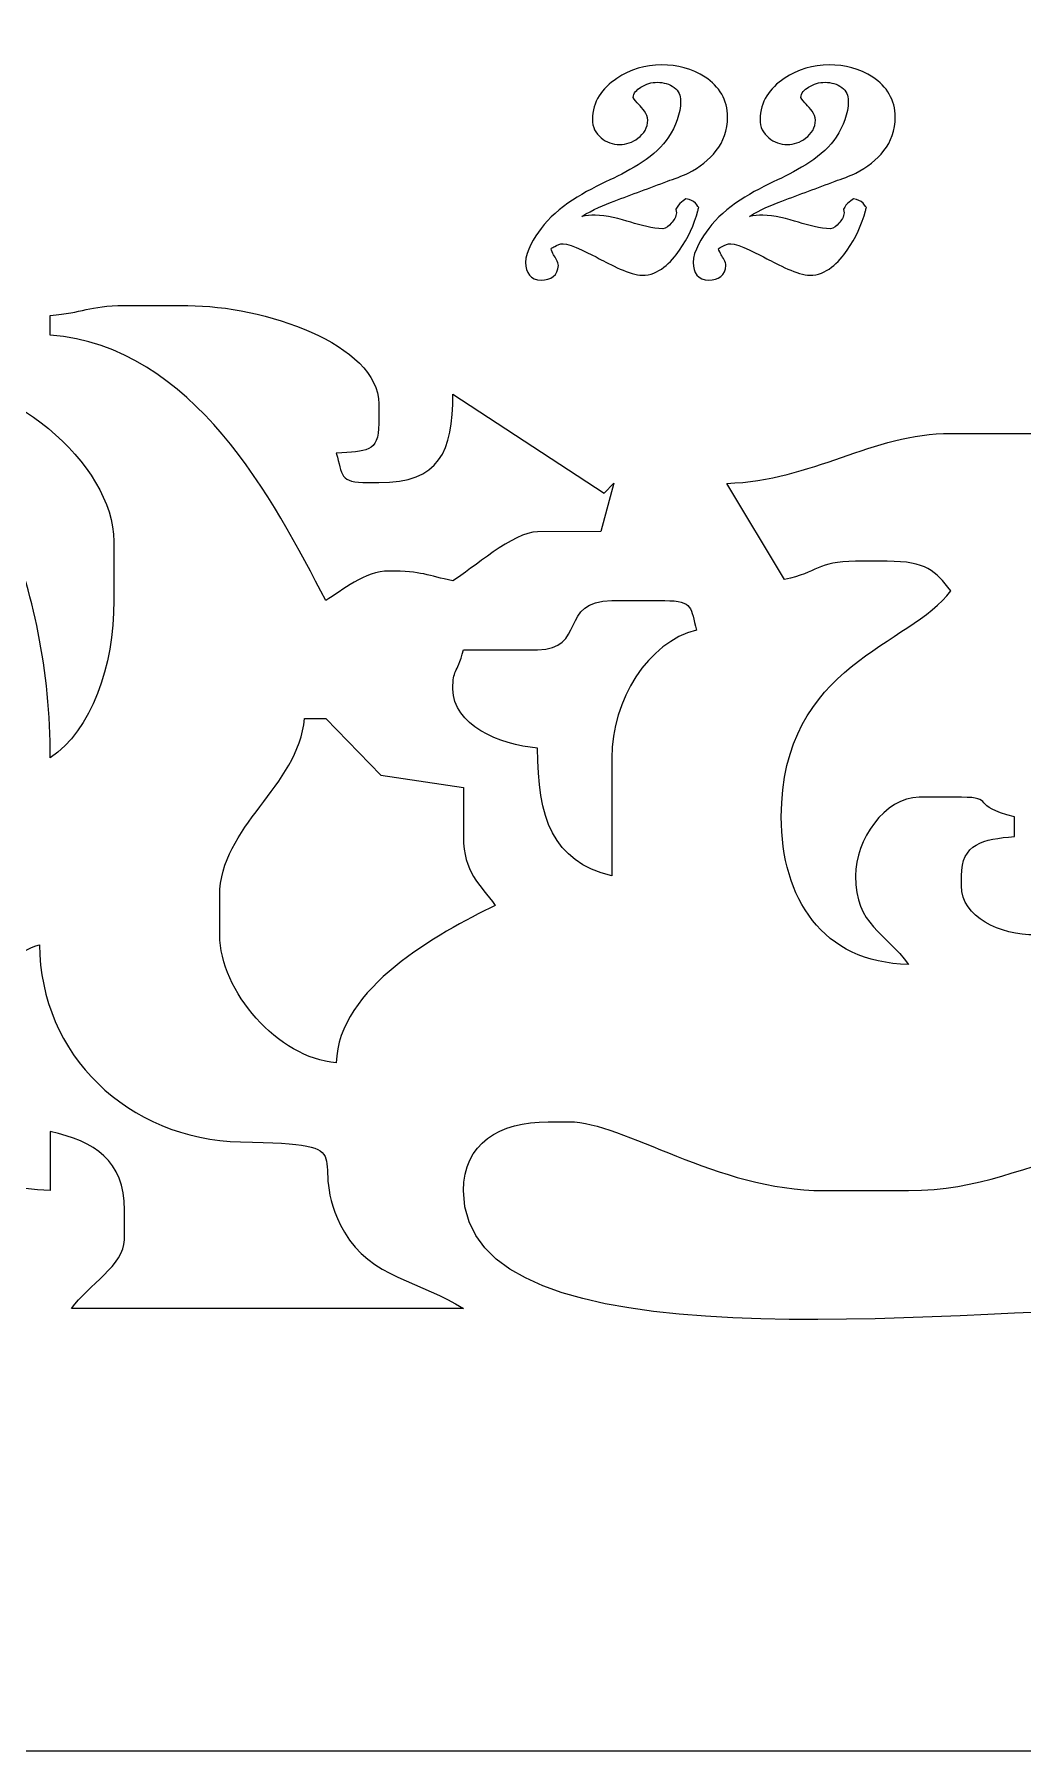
# Model space of a CAD drawing. Header units: millimetres. Extents: x -350 to -130, y -110 to 238.
# Drawn here: x -267.24 to -246.47, y -110 to -73.92 of the extents above; entities that cross this region are included whole.
import ezdxf

# ---------------------------------------------------------------- set-up
doc = ezdxf.new("R2010")
doc.units = ezdxf.units.MM
doc.header["$MEASUREMENT"] = 0
doc.layers.add('layer 1', color=7, linetype='Continuous')

msp = doc.modelspace()

# ---------------------------------------------------------------- linework, layer by layer
at = {"layer": 'layer 1', "color": 250, "lineweight": 9}
msp.add_open_spline([(-341.75, 49), (-341.75, 49), (-138.25, 49), (-138.25, 49), (-138.25, 49), (-133.7125, 49), (-130, 45.4225), (-130, 41.05), (-130, 41.05), (-130, 41.05), (-130, -102.05), (-130, -102.05), (-130, -102.05), (-130, -106.4225), (-133.7125, -110), (-138.25, -110), (-138.25, -110), (-138.25, -110), (-341.75, -110), (-341.75, -110), (-341.75, -110), (-346.2875, -110), (-350, -106.4225), (-350, -102.05), (-350, -102.05), (-350, -102.05), (-350, 41.05), (-350, 41.05), (-350, 41.05), (-350, 45.4225), (-346.2875, 49), (-341.75, 49)], degree=3, knots=[0, 0, 0, 0, 0.1111111, 0.1111111, 0.1111111, 0.1111111, 0.2222222, 0.2222222, 0.2222222, 0.2222222, 0.3333333, 0.3333333, 0.3333333, 0.3333333, 0.4444444, 0.4444444, 0.4444444, 0.4444445, 0.5555556, 0.5555556, 0.5555556, 0.5555556, 0.6666667, 0.6666667, 0.6666667, 0.6666667, 0.7777778, 0.7777778, 0.7777778, 0.7777778, 1, 1, 1, 1], dxfattribs=at)
at = {"layer": 'layer 1', "color": 250}
for points in [[(-255.7351, -77.7484), (-255.6435, -77.7325), (-255.5509, -77.7237), (-255.4582, -77.7237), (-255.4582, -77.7237), (-255.2193, -77.7237), (-254.9304, -77.8033), (-254.7031, -77.8729), (-254.7031, -77.8729), (-254.5084, -77.9325), (-254.2405, -78.0088), (-254.0358, -78.0088), (-254.0358, -78.0088), (-253.9679, -78.0088), (-253.8979, -77.9397), (-253.857, -77.8926), (-253.857, -77.8926), (-253.8085, -77.8367), (-253.7484, -77.7526), (-253.7484, -77.6748), (-253.7484, -77.6748), (-253.7484, -77.6663), (-253.7492, -77.6583), (-253.7506, -77.6499), (-253.7506, -77.6499), (-253.7506, -77.6499), (-253.7591, -77.5983), (-253.7591, -77.5983), (-253.7591, -77.5983), (-253.7591, -77.5983), (-253.7337, -77.5526), (-253.7337, -77.5526), (-253.7337, -77.5526), (-253.7041, -77.4992), (-253.6569, -77.4571), (-253.6083, -77.4212), (-253.6083, -77.4212), (-253.6083, -77.4212), (-253.5521, -77.3799), (-253.5521, -77.3799), (-253.5521, -77.3799), (-253.5521, -77.3799), (-253.4843, -77.3963), (-253.4843, -77.3963), (-253.4843, -77.3963), (-253.4157, -77.4128), (-253.3545, -77.4501), (-253.3158, -77.5101), (-253.3158, -77.5101), (-253.3158, -77.5101), (-253.2798, -77.5658), (-253.2798, -77.5658), (-253.2798, -77.5658), (-253.2798, -77.5658), (-253.2968, -77.6299), (-253.2968, -77.6299), (-253.2968, -77.6299), (-253.3755, -77.9269), (-253.5063, -78.2033), (-253.6811, -78.4559), (-253.6811, -78.4559), (-253.8624, -78.7179), (-254.1237, -78.9875), (-254.4662, -78.9875), (-254.4662, -78.9875), (-254.7121, -78.9875), (-255.1566, -78.7525), (-255.3708, -78.6383), (-255.3708, -78.6383), (-255.5155, -78.5611), (-255.9653, -78.3243), (-256.1285, -78.3243), (-256.1285, -78.3243), (-256.1876, -78.3243), (-256.2553, -78.3543), (-256.3064, -78.3815), (-256.3064, -78.3815), (-256.3241, -78.3909), (-256.3757, -78.4212), (-256.3835, -78.431), (-256.3835, -78.431), (-256.383, -78.4607), (-256.3422, -78.5352), (-256.329, -78.5579), (-256.329, -78.5579), (-256.2948, -78.6144), (-256.2297, -78.7112), (-256.2297, -78.7783), (-256.2297, -78.7783), (-256.2297, -78.9924), (-256.3941, -79.0891), (-256.5914, -79.0891), (-256.5914, -79.0891), (-256.8133, -79.0891), (-256.9192, -78.9268), (-256.9192, -78.7204), (-256.9192, -78.7204), (-256.9192, -78.4775), (-256.7307, -78.1926), (-256.5924, -78.0039), (-256.5924, -78.0039), (-256.2608, -77.5511), (-255.6437, -77.211), (-255.1445, -76.9799), (-255.1445, -76.9799), (-254.7315, -76.7886), (-254.1629, -76.4794), (-253.9131, -76.0822), (-253.9131, -76.0822), (-253.7707, -75.8559), (-253.6595, -75.5939), (-253.6595, -75.3224), (-253.6595, -75.3224), (-253.6595, -75.2038), (-253.7011, -75.1131), (-253.7955, -75.0407), (-253.7955, -75.0407), (-253.8975, -74.9625), (-254.0186, -74.9328), (-254.1457, -74.9306), (-254.1457, -74.9306), (-254.2724, -74.9284), (-254.387, -74.9655), (-254.4943, -75.0322), (-254.4943, -75.0322), (-254.5812, -75.0862), (-254.6549, -75.1566), (-254.6566, -75.2498), (-254.6566, -75.2498), (-254.6452, -75.2849), (-254.5711, -75.3634), (-254.5454, -75.3896), (-254.5454, -75.3896), (-254.4626, -75.474), (-254.3501, -75.5976), (-254.3501, -75.7232), (-254.3501, -75.7232), (-254.3501, -75.8837), (-254.4319, -76.0135), (-254.5582, -76.1084), (-254.5582, -76.1084), (-254.6713, -76.1935), (-254.8003, -76.2373), (-254.9418, -76.2373), (-254.9418, -76.2373), (-255.0868, -76.2373), (-255.2191, -76.1894), (-255.3308, -76.097), (-255.3308, -76.097), (-255.4495, -75.9991), (-255.5137, -75.8689), (-255.5137, -75.7147), (-255.5137, -75.7147), (-255.5137, -75.3376), (-255.3111, -75.0541), (-255.0034, -74.8502), (-255.0034, -74.8502), (-254.7189, -74.6618), (-254.4026, -74.5643), (-254.0612, -74.5643), (-254.0612, -74.5643), (-253.7346, -74.5643), (-253.4205, -74.6391), (-253.146, -74.8206), (-253.146, -74.8206), (-252.8466, -75.0185), (-252.6737, -75.299), (-252.6737, -75.6611), (-252.6737, -75.6611), (-252.6737, -76.22), (-253.0286, -76.5941), (-253.5005, -76.838), (-253.5005, -76.838), (-253.6105, -76.8988), (-253.8137, -76.9634), (-253.934, -77.0088), (-253.934, -77.0088), (-254.3069, -77.1499), (-254.6809, -77.2886), (-255.0547, -77.4273), (-255.0547, -77.4273), (-255.2628, -77.5045), (-255.5123, -77.6105), (-255.7351, -77.7484)], [(-252.213, -77.7484), (-252.1214, -77.7325), (-252.0288, -77.7237), (-251.9361, -77.7237), (-251.9361, -77.7237), (-251.6972, -77.7237), (-251.4083, -77.8033), (-251.181, -77.8729), (-251.181, -77.8729), (-250.9863, -77.9325), (-250.7184, -78.0088), (-250.5137, -78.0088), (-250.5137, -78.0088), (-250.4458, -78.0088), (-250.3758, -77.9397), (-250.3349, -77.8926), (-250.3349, -77.8926), (-250.2864, -77.8367), (-250.2263, -77.7526), (-250.2263, -77.6748), (-250.2263, -77.6748), (-250.2263, -77.6663), (-250.2271, -77.6583), (-250.2285, -77.6499), (-250.2285, -77.6499), (-250.2285, -77.6499), (-250.237, -77.5983), (-250.237, -77.5983), (-250.237, -77.5983), (-250.237, -77.5983), (-250.2116, -77.5526), (-250.2116, -77.5526), (-250.2116, -77.5526), (-250.182, -77.4992), (-250.1348, -77.4571), (-250.0862, -77.4212), (-250.0862, -77.4212), (-250.0862, -77.4212), (-250.03, -77.3799), (-250.03, -77.3799), (-250.03, -77.3799), (-250.03, -77.3799), (-249.9622, -77.3963), (-249.9622, -77.3963), (-249.9622, -77.3963), (-249.8936, -77.4128), (-249.8324, -77.4501), (-249.7937, -77.5101), (-249.7937, -77.5101), (-249.7937, -77.5101), (-249.7577, -77.5658), (-249.7577, -77.5658), (-249.7577, -77.5658), (-249.7577, -77.5658), (-249.7747, -77.6299), (-249.7747, -77.6299), (-249.7747, -77.6299), (-249.8534, -77.9269), (-249.9842, -78.2033), (-250.159, -78.4559), (-250.159, -78.4559), (-250.3403, -78.7179), (-250.6016, -78.9875), (-250.9441, -78.9875), (-250.9441, -78.9875), (-251.19, -78.9875), (-251.6345, -78.7525), (-251.8487, -78.6383), (-251.8487, -78.6383), (-251.9934, -78.5611), (-252.4432, -78.3243), (-252.6064, -78.3243), (-252.6064, -78.3243), (-252.6655, -78.3243), (-252.7332, -78.3543), (-252.7843, -78.3815), (-252.7843, -78.3815), (-252.802, -78.3909), (-252.8536, -78.4212), (-252.8614, -78.431), (-252.8614, -78.431), (-252.8609, -78.4607), (-252.8201, -78.5352), (-252.8069, -78.5579), (-252.8069, -78.5579), (-252.7727, -78.6144), (-252.7076, -78.7112), (-252.7076, -78.7783), (-252.7076, -78.7783), (-252.7076, -78.9924), (-252.872, -79.0891), (-253.0693, -79.0891), (-253.0693, -79.0891), (-253.2912, -79.0891), (-253.3971, -78.9268), (-253.3971, -78.7204), (-253.3971, -78.7204), (-253.3971, -78.4775), (-253.2086, -78.1926), (-253.0703, -78.0039), (-253.0703, -78.0039), (-252.7387, -77.5511), (-252.1216, -77.211), (-251.6224, -76.9799), (-251.6224, -76.9799), (-251.2094, -76.7886), (-250.6408, -76.4794), (-250.391, -76.0822), (-250.391, -76.0822), (-250.2486, -75.8559), (-250.1374, -75.5939), (-250.1374, -75.3224), (-250.1374, -75.3224), (-250.1374, -75.2038), (-250.179, -75.1131), (-250.2734, -75.0407), (-250.2734, -75.0407), (-250.3754, -74.9625), (-250.4965, -74.9328), (-250.6236, -74.9306), (-250.6236, -74.9306), (-250.7503, -74.9284), (-250.8649, -74.9655), (-250.9722, -75.0322), (-250.9722, -75.0322), (-251.0591, -75.0862), (-251.1328, -75.1566), (-251.1345, -75.2498), (-251.1345, -75.2498), (-251.1231, -75.2849), (-251.049, -75.3634), (-251.0233, -75.3896), (-251.0233, -75.3896), (-250.9405, -75.474), (-250.828, -75.5976), (-250.828, -75.7232), (-250.828, -75.7232), (-250.828, -75.8837), (-250.9098, -76.0135), (-251.0361, -76.1084), (-251.0361, -76.1084), (-251.1492, -76.1935), (-251.2782, -76.2373), (-251.4197, -76.2373), (-251.4197, -76.2373), (-251.5647, -76.2373), (-251.697, -76.1894), (-251.8087, -76.097), (-251.8087, -76.097), (-251.9274, -75.9991), (-251.9916, -75.8689), (-251.9916, -75.7147), (-251.9916, -75.7147), (-251.9916, -75.3376), (-251.789, -75.0541), (-251.4813, -74.8502), (-251.4813, -74.8502), (-251.1968, -74.6618), (-250.8805, -74.5643), (-250.5391, -74.5643), (-250.5391, -74.5643), (-250.2125, -74.5643), (-249.8984, -74.6391), (-249.6239, -74.8206), (-249.6239, -74.8206), (-249.3245, -75.0185), (-249.1516, -75.299), (-249.1516, -75.6611), (-249.1516, -75.6611), (-249.1516, -76.22), (-249.5065, -76.5941), (-249.9784, -76.838), (-249.9784, -76.838), (-250.0884, -76.8988), (-250.2916, -76.9634), (-250.4119, -77.0088), (-250.4119, -77.0088), (-250.7848, -77.1499), (-251.1588, -77.2886), (-251.5326, -77.4273), (-251.5326, -77.4273), (-251.7407, -77.5045), (-251.9902, -77.6105), (-252.213, -77.7484)]]:
    msp.add_open_spline(points, degree=3, knots=[0, 0, 0, 0, 0.0212766, 0.0212766, 0.0212766, 0.0212766, 0.0425532, 0.0425532, 0.0425532, 0.0425532, 0.0638298, 0.0638298, 0.0638298, 0.0638298, 0.0851064, 0.0851064, 0.0851064, 0.0851064, 0.106383, 0.106383, 0.106383, 0.106383, 0.1276596, 0.1276596, 0.1276596, 0.1276596, 0.1489362, 0.1489362, 0.1489362, 0.1489362, 0.1702128, 0.1702128, 0.1702128, 0.1702128, 0.1914894, 0.1914894, 0.1914894, 0.1914894, 0.212766, 0.212766, 0.212766, 0.212766, 0.2340426, 0.2340426, 0.2340426, 0.2340426, 0.2553191, 0.2553191, 0.2553191, 0.2553192, 0.2765957, 0.2765957, 0.2765957, 0.2765958, 0.2978723, 0.2978723, 0.2978723, 0.2978724, 0.3191489, 0.3191489, 0.3191489, 0.3191489, 0.3404255, 0.3404255, 0.3404255, 0.3404255, 0.3617021, 0.3617021, 0.3617021, 0.3617021, 0.3829787, 0.3829787, 0.3829787, 0.3829787, 0.4042553, 0.4042553, 0.4042553, 0.4042553, 0.4255319, 0.4255319, 0.4255319, 0.4255319, 0.4468085, 0.4468085, 0.4468085, 0.4468085, 0.4680851, 0.4680851, 0.4680851, 0.4680851, 0.4893617, 0.4893617, 0.4893617, 0.4893617, 0.5106383, 0.5106383, 0.5106383, 0.5106383, 0.5319149, 0.5319149, 0.5319149, 0.5319149, 0.5531915, 0.5531915, 0.5531915, 0.5531915, 0.5744681, 0.5744681, 0.5744681, 0.5744681, 0.5957447, 0.5957447, 0.5957447, 0.5957447, 0.6170213, 0.6170213, 0.6170213, 0.6170213, 0.6382979, 0.6382979, 0.6382979, 0.6382979, 0.6595745, 0.6595745, 0.6595745, 0.6595745, 0.6808511, 0.6808511, 0.6808511, 0.6808511, 0.7021277, 0.7021277, 0.7021277, 0.7021277, 0.7234043, 0.7234043, 0.7234043, 0.7234043, 0.7446809, 0.7446809, 0.7446809, 0.7446809, 0.7659574, 0.7659574, 0.7659574, 0.7659575, 0.787234, 0.787234, 0.787234, 0.7872341, 0.8085106, 0.8085106, 0.8085106, 0.8085106, 0.8297872, 0.8297872, 0.8297872, 0.8297872, 0.8510638, 0.8510638, 0.8510638, 0.8510638, 0.8723404, 0.8723404, 0.8723404, 0.8723404, 0.893617, 0.893617, 0.893617, 0.893617, 0.9148936, 0.9148936, 0.9148936, 0.9148936, 0.9361702, 0.9361702, 0.9361702, 0.9361702, 0.9574468, 0.9574468, 0.9574468, 0.9574468, 1, 1, 1, 1], dxfattribs=at)
at = {"layer": 'layer 1', "lineweight": 9}
for points, knots in [([(-261.1176, -85.8252), (-260.7724, -85.6106), (-260.3069, -85.2051), (-259.7817, -85.2051), (-259.7817, -85.2051), (-259.1037, -85.2051), (-258.9675, -85.299), (-258.446, -85.4118), (-258.446, -85.4118), (-258.0506, -85.166), (-257.1719, -84.3783), (-256.6649, -84.3783), (-256.6649, -84.3783), (-256.6649, -84.3783), (-255.3371, -84.3764), (-255.3371, -84.3764), (-255.3371, -84.3764), (-255.3371, -84.3764), (-255.061, -83.3553), (-255.061, -83.3553), (-255.061, -83.3553), (-255.061, -83.3553), (-255.2689, -83.5643), (-255.2689, -83.5643), (-255.2689, -83.5643), (-255.2689, -83.5643), (-258.446, -81.4845), (-258.446, -81.4845), (-258.446, -81.4845), (-258.446, -82.697), (-258.723, -83.3448), (-260.0044, -83.3448), (-260.0044, -83.3448), (-260.0044, -83.3448), (-260.227, -83.3448), (-260.227, -83.3448), (-260.227, -83.3448), (-260.8429, -83.3448), (-260.7625, -83.1853), (-260.8949, -82.7247), (-260.8949, -82.7247), (-260.2664, -82.6761), (-260.0044, -82.7295), (-260.0044, -82.1045), (-260.0044, -82.1045), (-260.0044, -82.1045), (-260.0044, -81.6912), (-260.0044, -81.6912), (-260.0044, -81.6912), (-260.0044, -80.4271), (-262.445, -79.6241), (-264.0118, -79.6241), (-264.0118, -79.6241), (-264.0118, -79.6241), (-265.3476, -79.6241), (-265.3476, -79.6241), (-265.3476, -79.6241), (-266.1151, -79.6241), (-266.2096, -79.777), (-266.906, -79.8308), (-266.906, -79.8308), (-266.906, -79.8308), (-266.906, -80.2442), (-266.906, -80.2442), (-266.906, -80.2442), (-263.8953, -80.4768), (-262.2084, -83.7145), (-261.1176, -85.8252)], [0, 0, 0, 0, 0.0555556, 0.0555556, 0.0555556, 0.0555556, 0.1111111, 0.1111111, 0.1111111, 0.1111111, 0.1666667, 0.1666667, 0.1666667, 0.1666667, 0.2222222, 0.2222222, 0.2222222, 0.2222222, 0.2777778, 0.2777778, 0.2777778, 0.2777778, 0.3333333, 0.3333333, 0.3333333, 0.3333333, 0.3888889, 0.3888889, 0.3888889, 0.3888889, 0.4444444, 0.4444444, 0.4444444, 0.4444445, 0.5, 0.5, 0.5, 0.5, 0.5555556, 0.5555556, 0.5555556, 0.5555556, 0.6111111, 0.6111111, 0.6111111, 0.6111111, 0.6666667, 0.6666667, 0.6666667, 0.6666667, 0.7222222, 0.7222222, 0.7222222, 0.7222222, 0.7777778, 0.7777778, 0.7777778, 0.7777778, 0.8333333, 0.8333333, 0.8333333, 0.8333333, 0.8888889, 0.8888889, 0.8888889, 0.8888889, 1, 1, 1, 1]), ([(-266.906, -89.1325), (-266.0388, -88.5425), (-265.5703, -87.2196), (-265.5703, -85.8252), (-265.5703, -85.8252), (-265.5703, -85.8252), (-265.5703, -84.585), (-265.5703, -84.585), (-265.5703, -84.585), (-265.5703, -82.9362), (-267.8209, -81.071), (-269.8002, -81.071), (-269.8002, -81.071), (-269.8002, -81.071), (-270.4682, -81.071), (-270.4682, -81.071), (-270.4682, -81.071), (-270.148, -81.8921), (-268.5141, -82.7515), (-267.8603, -84.2308), (-267.8603, -84.2308), (-267.2602, -85.5889), (-266.906, -87.2987), (-266.906, -89.1325)], [0, 0, 0, 0, 0.1428571, 0.1428571, 0.1428571, 0.1428572, 0.2857143, 0.2857143, 0.2857143, 0.2857143, 0.4285714, 0.4285714, 0.4285714, 0.4285714, 0.5714286, 0.5714286, 0.5714286, 0.5714286, 0.7142857, 0.7142857, 0.7142857, 0.7142857, 1, 1, 1, 1]), ([(-251.4799, -85.3785), (-250.7668, -85.2436), (-250.7947, -84.9984), (-249.9859, -84.9984), (-249.9859, -84.9984), (-249.9859, -84.9984), (-249.318, -84.9984), (-249.318, -84.9984), (-249.318, -84.9984), (-248.4933, -84.9984), (-248.3124, -85.2001), (-247.9822, -85.6185), (-247.9822, -85.6185), (-248.8103, -86.7666), (-251.5444, -87.1469), (-251.5444, -90.3727), (-251.5444, -90.3727), (-251.5444, -92.0753), (-250.6886, -93.4357), (-248.8727, -93.4733), (-248.8727, -93.4733), (-249.3494, -92.8123), (-249.9859, -92.6507), (-249.9859, -91.6129), (-249.9859, -91.6129), (-249.9859, -90.8575), (-249.3715, -89.9593), (-248.6501, -89.9593), (-248.6501, -89.9593), (-248.6501, -89.9593), (-247.7595, -89.9593), (-247.7595, -89.9593), (-247.7595, -89.9593), (-247.0359, -89.9593), (-247.5915, -90.1384), (-246.6464, -90.3727), (-246.6464, -90.3727), (-246.6464, -90.3727), (-246.6464, -90.7861), (-246.6464, -90.7861), (-246.6464, -90.7861), (-247.3105, -90.8374), (-247.7595, -90.9347), (-247.7595, -91.6129), (-247.7595, -91.6129), (-247.7595, -91.6129), (-247.7595, -91.8196), (-247.7595, -91.8196), (-247.7595, -91.8196), (-247.7595, -92.4878), (-246.9514, -92.8532), (-246.2011, -92.8532), (-246.2011, -92.8532), (-246.2011, -92.8532), (-245.3106, -92.8532), (-245.3106, -92.8532), (-245.3106, -92.8532), (-243.4316, -92.8532), (-241.9711, -90.3962), (-241.9711, -88.5124), (-241.9711, -88.5124), (-241.9711, -88.5124), (-241.9711, -86.0319), (-241.9711, -86.0319), (-241.9711, -86.0319), (-241.9711, -84.7543), (-244.5746, -82.3113), (-246.2011, -82.3113), (-246.2011, -82.3113), (-246.2011, -82.3113), (-247.9822, -82.3113), (-247.9822, -82.3113), (-247.9822, -82.3113), (-249.6426, -82.3113), (-250.8812, -83.308), (-252.6889, -83.361), (-252.6889, -83.361), (-252.6889, -83.361), (-251.4799, -85.3785), (-251.4799, -85.3785)], [0, 0, 0, 0, 0.047619, 0.047619, 0.047619, 0.0476191, 0.0952381, 0.0952381, 0.0952381, 0.0952381, 0.1428571, 0.1428571, 0.1428571, 0.1428572, 0.1904762, 0.1904762, 0.1904762, 0.1904762, 0.2380952, 0.2380952, 0.2380952, 0.2380952, 0.2857143, 0.2857143, 0.2857143, 0.2857143, 0.3333333, 0.3333333, 0.3333333, 0.3333333, 0.3809524, 0.3809524, 0.3809524, 0.3809524, 0.4285714, 0.4285714, 0.4285714, 0.4285714, 0.4761905, 0.4761905, 0.4761905, 0.4761905, 0.5238095, 0.5238095, 0.5238095, 0.5238095, 0.5714286, 0.5714286, 0.5714286, 0.5714286, 0.6190476, 0.6190476, 0.6190476, 0.6190476, 0.6666667, 0.6666667, 0.6666667, 0.6666667, 0.7142857, 0.7142857, 0.7142857, 0.7142857, 0.7619048, 0.7619048, 0.7619048, 0.7619048, 0.8095238, 0.8095238, 0.8095238, 0.8095238, 0.8571429, 0.8571429, 0.8571429, 0.8571429, 0.9047619, 0.9047619, 0.9047619, 0.9047619, 1, 1, 1, 1]), ([(-256.6649, -88.9258), (-256.6649, -90.3951), (-256.3517, -91.3042), (-255.1065, -91.6129), (-255.1065, -91.6129), (-255.1065, -91.6129), (-255.1065, -89.1325), (-255.1065, -89.1325), (-255.1065, -89.1325), (-255.1065, -87.9118), (-254.3446, -86.698), (-253.3254, -86.4453), (-253.3254, -86.4453), (-253.4579, -85.9847), (-253.3774, -85.8252), (-253.9933, -85.8252), (-253.9933, -85.8252), (-253.9933, -85.8252), (-255.1065, -85.8252), (-255.1065, -85.8252), (-255.1065, -85.8252), (-256.2179, -85.8252), (-255.6453, -86.8587), (-256.6649, -86.8587), (-256.6649, -86.8587), (-256.6649, -86.8587), (-258.2233, -86.8587), (-258.2233, -86.8587), (-258.2233, -86.8587), (-258.3663, -87.413), (-258.446, -87.2484), (-258.446, -87.6855), (-258.446, -87.6855), (-258.446, -88.4267), (-257.4758, -88.8632), (-256.6649, -88.9258)], [0, 0, 0, 0, 0.1, 0.1, 0.1, 0.1, 0.2, 0.2, 0.2, 0.2, 0.3, 0.3, 0.3, 0.3, 0.4, 0.4, 0.4, 0.4, 0.5, 0.5, 0.5, 0.5, 0.6, 0.6, 0.6, 0.6, 0.7, 0.7, 0.7, 0.7, 0.8, 0.8, 0.8, 0.8, 1, 1, 1, 1]), ([(-260.8949, -95.5403), (-260.857, -93.9611), (-258.7514, -92.8206), (-257.5555, -92.233), (-257.5555, -92.233), (-257.8784, -91.7853), (-258.2233, -91.545), (-258.2233, -90.7861), (-258.2233, -90.7861), (-258.2233, -90.7861), (-258.2242, -89.7573), (-258.2242, -89.7573), (-258.2242, -89.7573), (-258.2242, -89.7573), (-259.9574, -89.4975), (-259.9574, -89.4975), (-259.9574, -89.4975), (-259.9574, -89.4975), (-261.1176, -88.3056), (-261.1176, -88.3056), (-261.1176, -88.3056), (-261.1176, -88.3056), (-261.5629, -88.3056), (-261.5629, -88.3056), (-261.5629, -88.3056), (-261.6905, -89.7306), (-263.3439, -90.5818), (-263.3439, -92.0263), (-263.3439, -92.0263), (-263.3439, -92.0263), (-263.3439, -92.8532), (-263.3439, -92.8532), (-263.3439, -92.8532), (-263.3439, -94.0306), (-262.1171, -95.4459), (-260.8949, -95.5403)], [0, 0, 0, 0, 0.1, 0.1, 0.1, 0.1, 0.2, 0.2, 0.2, 0.2, 0.3, 0.3, 0.3, 0.3, 0.4, 0.4, 0.4, 0.4, 0.5, 0.5, 0.5, 0.5, 0.6, 0.6, 0.6, 0.6, 0.7, 0.7, 0.7, 0.7, 0.8, 0.8, 0.8, 0.8, 1, 1, 1, 1]), ([(-266.906, -98.2275), (-266.906, -98.2275), (-266.906, -96.9872), (-266.906, -96.9872), (-266.906, -96.9872), (-265.9754, -97.1885), (-265.3476, -97.5872), (-265.3476, -98.6408), (-265.3476, -98.6408), (-265.3476, -98.6408), (-265.3476, -99.261), (-265.3476, -99.261), (-265.3476, -99.261), (-265.3476, -99.787), (-266.1044, -100.2138), (-266.4608, -100.7079), (-266.4608, -100.7079), (-266.4608, -100.7079), (-258.2233, -100.7079), (-258.2233, -100.7079), (-258.2233, -100.7079), (-259.0843, -100.1524), (-260.1996, -100.0396), (-260.725, -99.1031), (-260.725, -99.1031), (-261.6443, -97.4643), (-260.1129, -97.2555), (-262.9068, -97.2015), (-262.9068, -97.2015), (-265.2647, -97.156), (-267.1287, -95.3666), (-267.1287, -93.0598), (-267.1287, -93.0598), (-267.9941, -93.2744), (-269.355, -94.9397), (-269.355, -95.9537), (-269.355, -95.9537), (-269.355, -95.9537), (-269.355, -96.1604), (-269.355, -96.1604), (-269.355, -96.1604), (-269.355, -97.4727), (-268.3443, -98.1977), (-266.906, -98.2275)], [0, 0, 0, 0, 0.0833333, 0.0833333, 0.0833333, 0.0833333, 0.1666667, 0.1666667, 0.1666667, 0.1666667, 0.25, 0.25, 0.25, 0.25, 0.3333333, 0.3333333, 0.3333333, 0.3333333, 0.4166667, 0.4166667, 0.4166667, 0.4166667, 0.5, 0.5, 0.5, 0.5, 0.5833333, 0.5833333, 0.5833333, 0.5833333, 0.6666667, 0.6666667, 0.6666667, 0.6666667, 0.75, 0.75, 0.75, 0.75, 0.8333333, 0.8333333, 0.8333333, 0.8333333, 1, 1, 1, 1]), ([(-243.7521, -100.7079), (-244.0939, -100.2748), (-245.088, -99.7775), (-245.088, -99.0543), (-245.088, -99.0543), (-245.088, -99.0543), (-245.088, -97.4006), (-245.088, -97.4006), (-245.088, -97.4006), (-246.4144, -97.6875), (-247.3671, -98.2275), (-248.8727, -98.2275), (-248.8727, -98.2275), (-248.8727, -98.2275), (-250.6538, -98.2275), (-250.6538, -98.2275), (-250.6538, -98.2275), (-252.8901, -98.2275), (-254.8842, -96.7805), (-255.997, -96.7805), (-255.997, -96.7805), (-255.997, -96.7805), (-256.4423, -96.7805), (-256.4423, -96.7805), (-256.4423, -96.7805), (-257.4698, -96.7805), (-258.2233, -97.2382), (-258.2233, -98.2275), (-258.2233, -98.2275), (-258.2233, -102.0532), (-247.949, -100.7079), (-243.7521, -100.7079)], [0, 0, 0, 0, 0.1111111, 0.1111111, 0.1111111, 0.1111111, 0.2222222, 0.2222222, 0.2222222, 0.2222222, 0.3333333, 0.3333333, 0.3333333, 0.3333333, 0.4444444, 0.4444444, 0.4444444, 0.4444445, 0.5555556, 0.5555556, 0.5555556, 0.5555556, 0.6666667, 0.6666667, 0.6666667, 0.6666667, 0.7777778, 0.7777778, 0.7777778, 0.7777778, 1, 1, 1, 1])]:
    msp.add_open_spline(points, degree=3, knots=knots, dxfattribs=at)

doc.saveas('drawing.dxf')
